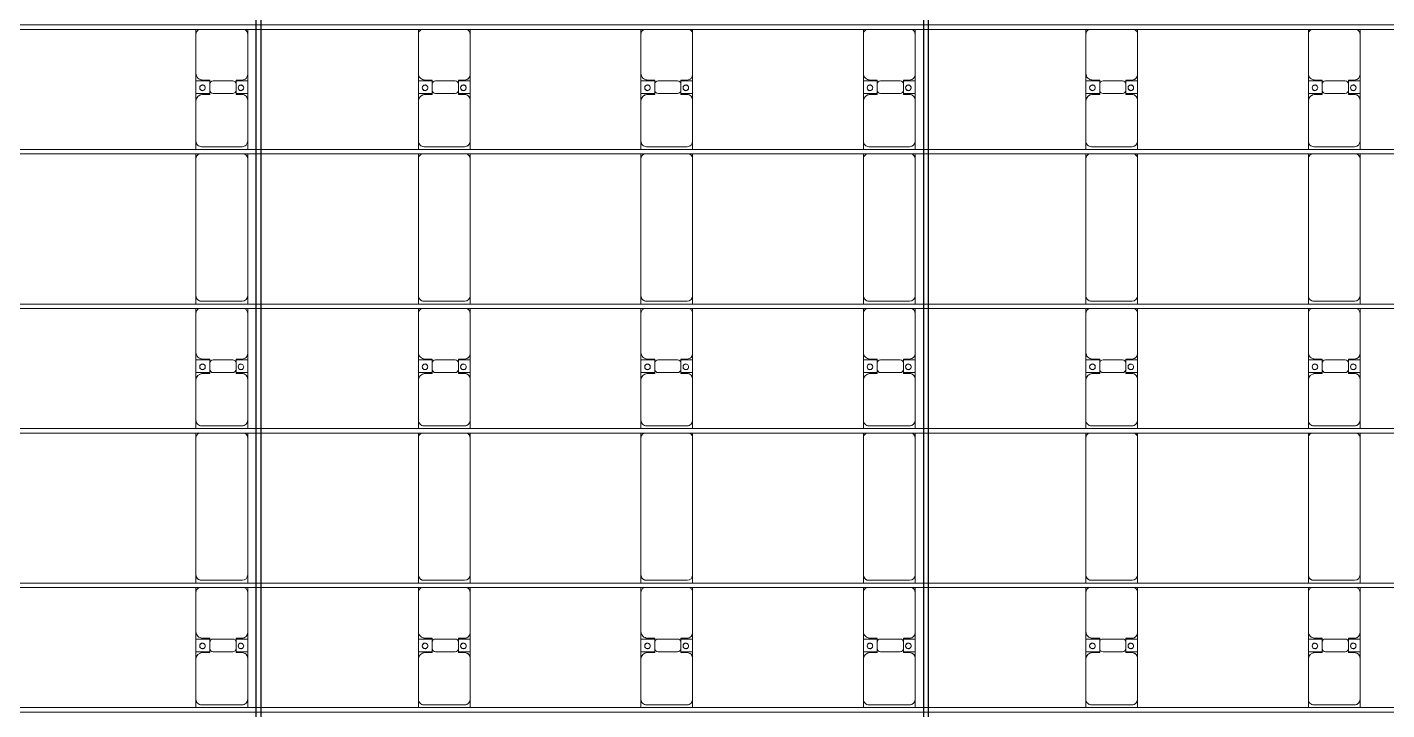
# Model space of a CAD drawing. Header units: millimetres. Extents: x -178706 to 107777, y -87310 to 933.
# Drawn here: x -84641 to -72419, y -52671 to -46531 of the extents above; entities that cross this region are included whole.
import ezdxf

# ---------------------------------------------------------------- set-up
doc = ezdxf.new("R2010")
doc.units = ezdxf.units.MM
doc.layers.add('A-GENM', color=13, linetype='Continuous', lineweight=9)
doc.layers.add('S-BEAM', color=12, linetype='Continuous', lineweight=9)

# ---------------------------------------------------------------- blocks, each defined once
blk = doc.blocks.new('Dai phao do pin - DẢI PHAO ĐỠ PIN-V44-BỐ TRÍ KHUNG KẾT CẤU BÈ PIN 04')
at = {"layer": 'A-GENM', "color": 7}
for p, q in [((23285, 242), (23360, 242)), ((23310, 192), (23310, -173)), ((23720, 242), (23360, 242)), ((23720, 242), (23902, 242)), ((23780, 118), (23780, 182)), ((23788, 242), (23970, 242)), ((23788, 118), (23788, 242)), ((23902, 242), (23902, 118)), ((23910, 182), (23910, 118)), ((24320, 242), (23970, 242)), ((24320, 242), (24365, 242)), ((24405, 242), (24480, 242)), ((24430, 192), (24430, -173)), ((25710, 242), (24480, 242)), ((25710, 242), (25755, 242)), ((25795, 242), (25870, 242)), ((25820, 192), (25820, -173)), ((26230, 242), (25870, 242)), ((26230, 242), (26412, 242)), ((26290, 118), (26290, 182)), ((26298, 242), (26480, 242)), ((26298, 118), (26298, 242)), ((26412, 242), (26412, 118)), ((26420, 182), (26420, 118)), ((26830, 242), (26480, 242)), ((26830, 242), (26875, 242)), ((26915, 242), (26990, 242)), ((26940, 192), (26940, -173)), ((28220, 242), (26990, 242)), ((28220, 242), (28265, 242)), ((28305, 242), (28380, 242)), ((28330, 192), (28330, -173)), ((28740, 242), (28380, 242)), ((28740, 242), (28922, 242)), ((28800, 118), (28800, 182)), ((28808, 242), (28990, 242)), ((28808, 118), (28808, 242)), ((28922, 242), (28922, 118)), ((28930, 182), (28930, 118)), ((29340, 242), (28990, 242)), ((29340, 242), (29385, 242)), ((23872, 118), (23780, 118)), ((23788, 88), (23788, -88)), ((23910, 118), (23818, 118)), ((23902, -88), (23902, 88)), ((26382, 118), (26290, 118)), ((26298, 88), (26298, -88)), ((26420, 118), (26328, 118)), ((26412, -88), (26412, 88)), ((28892, 118), (28800, 118)), ((28808, 88), (28808, -88)), ((28930, 118), (28838, 118)), ((28922, -88), (28922, 88)), ((23780, -173), (23780, -118)), ((23780, -118), (23872, -118)), ((23788, -223), (23788, -118)), ((23818, -118), (23910, -118)), ((23902, -118), (23902, -223)), ((23910, -118), (23910, -173)), ((26290, -173), (26290, -118)), ((26290, -118), (26382, -118)), ((26298, -223), (26298, -118)), ((26328, -118), (26420, -118)), ((26412, -118), (26412, -223)), ((26420, -118), (26420, -173)), ((28800, -173), (28800, -118)), ((28800, -118), (28892, -118)), ((28808, -223), (28808, -118)), ((28838, -118), (28930, -118)), ((28922, -118), (28922, -223)), ((28930, -118), (28930, -173)), ((23360, -223), (23285, -223)), ((23360, -223), (23730, -223)), ((23902, -223), (23730, -223)), ((23960, -223), (23788, -223)), ((23960, -223), (24320, -223)), ((24365, -223), (24320, -223)), ((24480, -223), (24405, -223)), ((24480, -223), (25710, -223)), ((25755, -223), (25710, -223)), ((25870, -223), (25795, -223)), ((25870, -223), (26240, -223)), ((26412, -223), (26240, -223)), ((26470, -223), (26298, -223)), ((26470, -223), (26830, -223)), ((26875, -223), (26830, -223)), ((26990, -223), (26915, -223)), ((26990, -223), (28220, -223)), ((28265, -223), (28220, -223)), ((28380, -223), (28305, -223)), ((28380, -223), (28750, -223)), ((28922, -223), (28750, -223)), ((28980, -223), (28808, -223)), ((28980, -223), (29340, -223)), ((29385, -223), (29340, -223))]:
    blk.add_line(p, q, dxfattribs=at)
for centre, radius, start, end in [((23360, 192), 50, 90, 180), ((23360, 192), 50, 135, 180), ((23720, 182), 60, 360, 90), ((23720, 182), 60, 360, 30), ((23839, 183), 25, 360, 180), ((23839, 183), 25, 180, 0), ((23841, 183), 25, 360, 180), ((23841, 183), 25, 180, 0), ((23970, 182), 60, 90, 180), ((23970, 182), 60, 150, 180), ((24320, 192), 50, 25.3013, 90), ((24320, 192), 50, 25.3013, 45), ((24480, 192), 50, 90, 180), ((24480, 192), 50, 154.6988, 180), ((24480, 192), 50, 105, 150), ((25710, 192), 50, 25.2982, 90), ((25710, 192), 50, 25.2982, 90), ((25870, 192), 50, 90, 180), ((25870, 192), 50, 135, 180), ((26230, 182), 60, 0, 90), ((26230, 182), 60, 0, 30), ((26349, 183), 25, 360, 180), ((26349, 183), 25, 180, 360), ((26351, 183), 25, 0, 180), ((26351, 183), 25, 180, 360), ((26480, 182), 60, 90, 180), ((26480, 182), 60, 150, 180), ((26830, 192), 50, 25.2956, 90), ((26830, 192), 50, 25.2956, 45), ((26990, 192), 50, 90, 180), ((26990, 192), 50, 154.7045, 180), ((26990, 192), 50, 105, 150), ((28220, 192), 50, 25.2925, 90), ((28220, 192), 50, 25.2925, 90), ((28380, 192), 50, 90, 180), ((28380, 192), 50, 135, 180), ((28740, 182), 60, 360, 90), ((28740, 182), 60, 360, 30), ((28859, 183), 25, 0, 180), ((28859, 183), 25, 180, 0), ((28861, 183), 25, 360, 180), ((28861, 183), 25, 180, 0), ((28990, 182), 60, 90, 180), ((28990, 182), 60, 150, 180), ((29340, 192), 50, 25.29, 90), ((29340, 192), 50, 25.29, 45), ((23818, 88), 30, 90, 180), ((23872, 88), 30, 360, 90), ((26328, 88), 30, 90, 180), ((26382, 88), 30, 360, 90), ((28838, 88), 30, 90, 180), ((28892, 88), 30, 0, 90), ((23818, -88), 30, 180, 270), ((23872, -88), 30, 270, 0), ((26328, -88), 30, 180, 270), ((26382, -88), 30, 270, 360), ((28838, -88), 30, 180, 270), ((28892, -88), 30, 270, 360), ((23360, -173), 50, 180, 270), ((23360, -173), 50, 180, 225), ((23730, -173), 50, 270, 360), ((23730, -173), 50, 315, 360), ((23839, -162), 25, 0, 180), ((23839, -162), 25, 180, 0), ((23841, -162), 25, 0, 180), ((23841, -162), 25, 180, 0), ((23960, -173), 50, 180, 270), ((23960, -173), 50, 180, 225), ((24320, -173), 50, 270, 330), ((24320, -173), 50, 315, 330), ((24480, -173), 50, 180, 270), ((24480, -173), 50, 180, 270), ((25710, -173), 50, 270, 330), ((25710, -173), 50, 285, 330), ((25870, -173), 50, 180, 270), ((25870, -173), 50, 180, 225), ((26240, -173), 50, 270, 360), ((26240, -173), 50, 315, 0), ((26349, -162), 25, 0, 180), ((26349, -162), 25, 180, 0), ((26351, -162), 25, 0, 180), ((26351, -162), 25, 180, 0), ((26470, -173), 50, 180, 270), ((26470, -173), 50, 180, 225), ((26830, -173), 50, 270, 330), ((26830, -173), 50, 315, 330), ((26990, -173), 50, 180, 270), ((26990, -173), 50, 180, 270), ((28220, -173), 50, 270, 330), ((28220, -173), 50, 285, 330), ((28380, -173), 50, 180, 270), ((28380, -173), 50, 180, 225), ((28750, -173), 50, 270, 360), ((28750, -173), 50, 315, 360), ((28859, -162), 25, 360, 180), ((28859, -162), 25, 180, 360), ((28861, -162), 25, 0, 180), ((28861, -162), 25, 180, 0), ((28980, -173), 50, 180, 270), ((28980, -173), 50, 180, 225), ((29340, -173), 50, 270, 330), ((29340, -173), 50, 315, 330)]:
    blk.add_arc(centre, radius, start, end, dxfattribs=at)
blk = doc.blocks.new('Dai phao do pin - DẢI PHAO ĐỠ PIN-V45-BỐ TRÍ KHUNG KẾT CẤU BÈ PIN 04')
at = {"layer": 'A-GENM', "color": 7}
for p, q in [((23285, 242), (23360, 242)), ((23310, 192), (23310, -173)), ((23720, 242), (23360, 242)), ((23720, 242), (23902, 242)), ((23780, 118), (23780, 182)), ((23788, 242), (23970, 242)), ((23788, 118), (23788, 242)), ((23902, 242), (23902, 118)), ((23910, 182), (23910, 118)), ((24320, 242), (23970, 242)), ((24320, 242), (24365, 242)), ((24405, 242), (24480, 242)), ((24430, 192), (24430, -173)), ((25710, 242), (24480, 242)), ((25710, 242), (25755, 242)), ((25795, 242), (25870, 242)), ((25820, 192), (25820, -173)), ((26230, 242), (25870, 242)), ((26230, 242), (26412, 242)), ((26290, 118), (26290, 182)), ((26298, 242), (26480, 242)), ((26298, 118), (26298, 242)), ((26412, 242), (26412, 118)), ((26420, 182), (26420, 118)), ((26830, 242), (26480, 242)), ((26830, 242), (26875, 242)), ((26915, 242), (26990, 242)), ((26940, 192), (26940, -173)), ((28220, 242), (26990, 242)), ((28220, 242), (28265, 242)), ((28305, 242), (28380, 242)), ((28330, 192), (28330, -173)), ((28740, 242), (28380, 242)), ((28740, 242), (28922, 242)), ((28800, 118), (28800, 182)), ((28808, 242), (28990, 242)), ((28808, 118), (28808, 242)), ((28922, 242), (28922, 118)), ((28930, 182), (28930, 118)), ((29340, 242), (28990, 242)), ((29340, 242), (29385, 242)), ((23872, 118), (23780, 118)), ((23788, 88), (23788, -88)), ((23910, 118), (23818, 118)), ((23902, -88), (23902, 88)), ((26382, 118), (26290, 118)), ((26298, 88), (26298, -88)), ((26420, 118), (26328, 118)), ((26412, -88), (26412, 88)), ((28892, 118), (28800, 118)), ((28808, 88), (28808, -88)), ((28930, 118), (28838, 118)), ((28922, -88), (28922, 88)), ((23780, -173), (23780, -118)), ((23780, -118), (23872, -118)), ((23788, -223), (23788, -118)), ((23818, -118), (23910, -118)), ((23902, -118), (23902, -223)), ((23910, -118), (23910, -173)), ((26290, -173), (26290, -118)), ((26290, -118), (26382, -118)), ((26298, -223), (26298, -118)), ((26328, -118), (26420, -118)), ((26412, -118), (26412, -223)), ((26420, -118), (26420, -173)), ((28800, -173), (28800, -118)), ((28800, -118), (28892, -118)), ((28808, -223), (28808, -118)), ((28838, -118), (28930, -118)), ((28922, -118), (28922, -223)), ((28930, -118), (28930, -173)), ((23360, -223), (23285, -223)), ((23360, -223), (23730, -223)), ((23902, -223), (23730, -223)), ((23960, -223), (23788, -223)), ((23960, -223), (24320, -223)), ((24365, -223), (24320, -223)), ((24480, -223), (24405, -223)), ((24480, -223), (25710, -223)), ((25755, -223), (25710, -223)), ((25870, -223), (25795, -223)), ((25870, -223), (26240, -223)), ((26412, -223), (26240, -223)), ((26470, -223), (26298, -223)), ((26470, -223), (26830, -223)), ((26875, -223), (26830, -223)), ((26990, -223), (26915, -223)), ((26990, -223), (28220, -223)), ((28265, -223), (28220, -223)), ((28380, -223), (28305, -223)), ((28380, -223), (28750, -223)), ((28922, -223), (28750, -223)), ((28980, -223), (28808, -223)), ((28980, -223), (29340, -223)), ((29385, -223), (29340, -223))]:
    blk.add_line(p, q, dxfattribs=at)
for centre, radius, start, end in [((23360, 192), 50, 90, 180), ((23360, 192), 50, 135, 180), ((23720, 182), 60, 360, 90), ((23720, 182), 60, 360, 30), ((23839, 183), 25, 360, 180), ((23839, 183), 25, 180, 0), ((23841, 183), 25, 360, 180), ((23841, 183), 25, 180, 0), ((23970, 182), 60, 90, 180), ((23970, 182), 60, 150, 180), ((24320, 192), 50, 30, 90), ((24320, 192), 50, 30, 45), ((24480, 192), 50, 90, 180), ((24480, 192), 50, 105, 180), ((25710, 192), 50, 30, 90), ((25710, 192), 50, 30, 90), ((25870, 192), 50, 90, 180), ((25870, 192), 50, 135, 180), ((26230, 182), 60, 0, 90), ((26230, 182), 60, 0, 30), ((26349, 183), 25, 360, 180), ((26349, 183), 25, 180, 360), ((26351, 183), 25, 0, 180), ((26351, 183), 25, 180, 360), ((26480, 182), 60, 90, 180), ((26480, 182), 60, 150, 180), ((26830, 192), 50, 30, 90), ((26830, 192), 50, 30, 45), ((26990, 192), 50, 90, 180), ((26990, 192), 50, 105, 180), ((28220, 192), 50, 30, 90), ((28220, 192), 50, 30, 90), ((28380, 192), 50, 90, 180), ((28380, 192), 50, 135, 180), ((28740, 182), 60, 360, 90), ((28740, 182), 60, 360, 30), ((28859, 183), 25, 0, 180), ((28859, 183), 25, 180, 0), ((28861, 183), 25, 360, 180), ((28861, 183), 25, 180, 0), ((28990, 182), 60, 90, 180), ((28990, 182), 60, 150, 180), ((29340, 192), 50, 30, 90), ((29340, 192), 50, 30, 45), ((23818, 88), 30, 90, 180), ((23872, 88), 30, 360, 90), ((26328, 88), 30, 90, 180), ((26382, 88), 30, 360, 90), ((28838, 88), 30, 90, 180), ((28892, 88), 30, 0, 90), ((23818, -88), 30, 180, 270), ((23872, -88), 30, 270, 0), ((26328, -88), 30, 180, 270), ((26382, -88), 30, 270, 360), ((28838, -88), 30, 180, 270), ((28892, -88), 30, 270, 360), ((23360, -173), 50, 180, 270), ((23360, -173), 50, 180, 225), ((23730, -173), 50, 270, 360), ((23730, -173), 50, 315, 360), ((23839, -162), 25, 0, 180), ((23839, -162), 25, 180, 0), ((23841, -162), 25, 0, 180), ((23841, -162), 25, 180, 0), ((23960, -173), 50, 180, 270), ((23960, -173), 50, 180, 225), ((24320, -173), 50, 270, 330), ((24320, -173), 50, 315, 330), ((24480, -173), 50, 180, 270), ((24480, -173), 50, 180, 270), ((25710, -173), 50, 270, 330), ((25710, -173), 50, 285, 330), ((25870, -173), 50, 180, 270), ((25870, -173), 50, 180, 225), ((26240, -173), 50, 270, 360), ((26240, -173), 50, 315, 0), ((26349, -162), 25, 0, 180), ((26349, -162), 25, 180, 0), ((26351, -162), 25, 0, 180), ((26351, -162), 25, 180, 0), ((26470, -173), 50, 180, 270), ((26470, -173), 50, 180, 225), ((26830, -173), 50, 270, 330), ((26830, -173), 50, 315, 330), ((26990, -173), 50, 180, 270), ((26990, -173), 50, 180, 270), ((28220, -173), 50, 270, 330), ((28220, -173), 50, 285, 330), ((28380, -173), 50, 180, 270), ((28380, -173), 50, 180, 225), ((28750, -173), 50, 270, 360), ((28750, -173), 50, 315, 360), ((28859, -162), 25, 360, 180), ((28859, -162), 25, 180, 360), ((28861, -162), 25, 0, 180), ((28861, -162), 25, 180, 0), ((28980, -173), 50, 180, 270), ((28980, -173), 50, 180, 225), ((29340, -173), 50, 270, 330), ((29340, -173), 50, 315, 330)]:
    blk.add_arc(centre, radius, start, end, dxfattribs=at)
blk = doc.blocks.new('Dai phao do pin - DẢI PHAO ĐỠ PIN-V46-BỐ TRÍ KHUNG KẾT CẤU BÈ PIN 04')
at = {"layer": 'A-GENM', "color": 7}
for p, q in [((23285, 242), (23360, 242)), ((23310, 192), (23310, -173)), ((23720, 242), (23360, 242)), ((23720, 242), (23902, 242)), ((23780, 118), (23780, 182)), ((23788, 242), (23970, 242)), ((23788, 118), (23788, 242)), ((23902, 242), (23902, 118)), ((23910, 182), (23910, 118)), ((24320, 242), (23970, 242)), ((24320, 242), (24365, 242)), ((24405, 242), (24480, 242)), ((24430, 192), (24430, -173)), ((25710, 242), (24480, 242)), ((25710, 242), (25755, 242)), ((25795, 242), (25870, 242)), ((25820, 192), (25820, -173)), ((26230, 242), (25870, 242)), ((26230, 242), (26412, 242)), ((26290, 118), (26290, 182)), ((26298, 242), (26480, 242)), ((26298, 118), (26298, 242)), ((26412, 242), (26412, 118)), ((26420, 182), (26420, 118)), ((26830, 242), (26480, 242)), ((26830, 242), (26875, 242)), ((26915, 242), (26990, 242)), ((26940, 192), (26940, -173)), ((28220, 242), (26990, 242)), ((28220, 242), (28265, 242)), ((28305, 242), (28380, 242)), ((28330, 192), (28330, -173)), ((28740, 242), (28380, 242)), ((28740, 242), (28922, 242)), ((28800, 118), (28800, 182)), ((28808, 242), (28990, 242)), ((28808, 118), (28808, 242)), ((28922, 242), (28922, 118)), ((28930, 182), (28930, 118)), ((29340, 242), (28990, 242)), ((29340, 242), (29385, 242)), ((23872, 118), (23780, 118)), ((23788, 88), (23788, -88)), ((23910, 118), (23818, 118)), ((23902, -88), (23902, 88)), ((26382, 118), (26290, 118)), ((26298, 88), (26298, -88)), ((26420, 118), (26328, 118)), ((26412, -88), (26412, 88)), ((28892, 118), (28800, 118)), ((28808, 88), (28808, -88)), ((28930, 118), (28838, 118)), ((28922, -88), (28922, 88)), ((23780, -173), (23780, -118)), ((23780, -118), (23872, -118)), ((23788, -223), (23788, -118)), ((23818, -118), (23910, -118)), ((23902, -118), (23902, -223)), ((23910, -118), (23910, -173)), ((26290, -173), (26290, -118)), ((26290, -118), (26382, -118)), ((26298, -223), (26298, -118)), ((26328, -118), (26420, -118)), ((26412, -118), (26412, -223)), ((26420, -118), (26420, -173)), ((28800, -173), (28800, -118)), ((28800, -118), (28892, -118)), ((28808, -223), (28808, -118)), ((28838, -118), (28930, -118)), ((28922, -118), (28922, -223)), ((28930, -118), (28930, -173)), ((23360, -223), (23285, -223)), ((23360, -223), (23730, -223)), ((23902, -223), (23730, -223)), ((23960, -223), (23788, -223)), ((23960, -223), (24320, -223)), ((24365, -223), (24320, -223)), ((24480, -223), (24405, -223)), ((24480, -223), (25710, -223)), ((25755, -223), (25710, -223)), ((25870, -223), (25795, -223)), ((25870, -223), (26240, -223)), ((26412, -223), (26240, -223)), ((26470, -223), (26298, -223)), ((26470, -223), (26830, -223)), ((26875, -223), (26830, -223)), ((26990, -223), (26915, -223)), ((26990, -223), (28220, -223)), ((28265, -223), (28220, -223)), ((28380, -223), (28305, -223)), ((28380, -223), (28750, -223)), ((28922, -223), (28750, -223)), ((28980, -223), (28808, -223)), ((28980, -223), (29340, -223)), ((29385, -223), (29340, -223))]:
    blk.add_line(p, q, dxfattribs=at)
for centre, radius, start, end in [((23360, 192), 50, 90, 180), ((23360, 192), 50, 135, 180), ((23720, 182), 60, 360, 90), ((23720, 182), 60, 360, 30), ((23839, 183), 25, 360, 180), ((23839, 183), 25, 180, 0), ((23841, 183), 25, 360, 180), ((23841, 183), 25, 180, 0), ((23970, 182), 60, 90, 180), ((23970, 182), 60, 150, 180), ((24320, 192), 50, 30, 90), ((24320, 192), 50, 30, 45), ((24480, 192), 50, 90, 180), ((24480, 192), 50, 105, 180), ((25710, 192), 50, 30, 90), ((25710, 192), 50, 30, 90), ((25870, 192), 50, 90, 180), ((25870, 192), 50, 135, 180), ((26230, 182), 60, 0, 90), ((26230, 182), 60, 0, 30), ((26349, 183), 25, 360, 180), ((26349, 183), 25, 180, 360), ((26351, 183), 25, 0, 180), ((26351, 183), 25, 180, 360), ((26480, 182), 60, 90, 180), ((26480, 182), 60, 150, 180), ((26830, 192), 50, 30, 90), ((26830, 192), 50, 30, 45), ((26990, 192), 50, 90, 180), ((26990, 192), 50, 105, 180), ((28220, 192), 50, 30, 90), ((28220, 192), 50, 30, 90), ((28380, 192), 50, 90, 180), ((28380, 192), 50, 135, 180), ((28740, 182), 60, 360, 90), ((28740, 182), 60, 360, 30), ((28859, 183), 25, 0, 180), ((28859, 183), 25, 180, 0), ((28861, 183), 25, 360, 180), ((28861, 183), 25, 180, 0), ((28990, 182), 60, 90, 180), ((28990, 182), 60, 150, 180), ((29340, 192), 50, 30, 90), ((29340, 192), 50, 30, 45), ((23818, 88), 30, 90, 180), ((23872, 88), 30, 360, 90), ((26328, 88), 30, 90, 180), ((26382, 88), 30, 360, 90), ((28838, 88), 30, 90, 180), ((28892, 88), 30, 0, 90), ((23818, -88), 30, 180, 270), ((23872, -88), 30, 270, 0), ((26328, -88), 30, 180, 270), ((26382, -88), 30, 270, 360), ((28838, -88), 30, 180, 270), ((28892, -88), 30, 270, 360), ((23360, -173), 50, 180, 270), ((23360, -173), 50, 180, 225), ((23730, -173), 50, 270, 360), ((23730, -173), 50, 315, 360), ((23839, -162), 25, 0, 180), ((23839, -162), 25, 180, 0), ((23841, -162), 25, 0, 180), ((23841, -162), 25, 180, 0), ((23960, -173), 50, 180, 270), ((23960, -173), 50, 180, 225), ((24320, -173), 50, 270, 330), ((24320, -173), 50, 315, 330), ((24480, -173), 50, 180, 270), ((24480, -173), 50, 180, 270), ((25710, -173), 50, 270, 330), ((25710, -173), 50, 285, 330), ((25870, -173), 50, 180, 270), ((25870, -173), 50, 180, 225), ((26240, -173), 50, 270, 360), ((26240, -173), 50, 315, 0), ((26349, -162), 25, 0, 180), ((26349, -162), 25, 180, 0), ((26351, -162), 25, 0, 180), ((26351, -162), 25, 180, 0), ((26470, -173), 50, 180, 270), ((26470, -173), 50, 180, 225), ((26830, -173), 50, 270, 330), ((26830, -173), 50, 315, 330), ((26990, -173), 50, 180, 270), ((26990, -173), 50, 180, 270), ((28220, -173), 50, 270, 330), ((28220, -173), 50, 285, 330), ((28380, -173), 50, 180, 270), ((28380, -173), 50, 180, 225), ((28750, -173), 50, 270, 360), ((28750, -173), 50, 315, 360), ((28859, -162), 25, 360, 180), ((28859, -162), 25, 180, 360), ((28861, -162), 25, 0, 180), ((28861, -162), 25, 180, 0), ((28980, -173), 50, 180, 270), ((28980, -173), 50, 180, 225), ((29340, -173), 50, 270, 330), ((29340, -173), 50, 315, 330)]:
    blk.add_arc(centre, radius, start, end, dxfattribs=at)
blk = doc.blocks.new('Dai phao do pin - DẢI PHAO ĐỠ PIN-V47-BỐ TRÍ KHUNG KẾT CẤU BÈ PIN 04')
at = {"layer": 'A-GENM', "color": 7}
for p, q in [((23285, 242), (23360, 242)), ((23310, 192), (23310, -173)), ((23720, 242), (23360, 242)), ((23720, 242), (23902, 242)), ((23780, 118), (23780, 182)), ((23788, 242), (23970, 242)), ((23788, 118), (23788, 242)), ((23902, 242), (23902, 118)), ((23910, 182), (23910, 118)), ((24320, 242), (23970, 242)), ((24320, 242), (24365, 242)), ((24405, 242), (24480, 242)), ((24430, 192), (24430, -173)), ((25710, 242), (24480, 242)), ((25710, 242), (25755, 242)), ((25795, 242), (25870, 242)), ((25820, 192), (25820, -173)), ((26230, 242), (25870, 242)), ((26230, 242), (26412, 242)), ((26290, 118), (26290, 182)), ((26298, 242), (26480, 242)), ((26298, 118), (26298, 242)), ((26412, 242), (26412, 118)), ((26420, 182), (26420, 118)), ((26830, 242), (26480, 242)), ((26830, 242), (26875, 242)), ((26915, 242), (26990, 242)), ((26940, 192), (26940, -173)), ((28220, 242), (26990, 242)), ((28220, 242), (28265, 242)), ((28305, 242), (28380, 242)), ((28330, 192), (28330, -173)), ((28740, 242), (28380, 242)), ((28740, 242), (28922, 242)), ((28800, 118), (28800, 182)), ((28808, 242), (28990, 242)), ((28808, 118), (28808, 242)), ((28922, 242), (28922, 118)), ((28930, 182), (28930, 118)), ((29340, 242), (28990, 242)), ((29340, 242), (29385, 242)), ((23872, 118), (23780, 118)), ((23788, 88), (23788, -88)), ((23910, 118), (23818, 118)), ((23902, -88), (23902, 88)), ((26382, 118), (26290, 118)), ((26298, 88), (26298, -88)), ((26420, 118), (26328, 118)), ((26412, -88), (26412, 88)), ((28892, 118), (28800, 118)), ((28808, 88), (28808, -88)), ((28930, 118), (28838, 118)), ((28922, -88), (28922, 88)), ((23780, -173), (23780, -118)), ((23780, -118), (23872, -118)), ((23788, -223), (23788, -118)), ((23818, -118), (23910, -118)), ((23902, -118), (23902, -223)), ((23910, -118), (23910, -173)), ((26290, -173), (26290, -118)), ((26290, -118), (26382, -118)), ((26298, -223), (26298, -118)), ((26328, -118), (26420, -118)), ((26412, -118), (26412, -223)), ((26420, -118), (26420, -173)), ((28800, -173), (28800, -118)), ((28800, -118), (28892, -118)), ((28808, -223), (28808, -118)), ((28838, -118), (28930, -118)), ((28922, -118), (28922, -223)), ((28930, -118), (28930, -173)), ((23360, -223), (23285, -223)), ((23360, -223), (23730, -223)), ((23902, -223), (23730, -223)), ((23960, -223), (23788, -223)), ((23960, -223), (24320, -223)), ((24365, -223), (24320, -223)), ((24480, -223), (24405, -223)), ((24480, -223), (25710, -223)), ((25755, -223), (25710, -223)), ((25870, -223), (25795, -223)), ((25870, -223), (26240, -223)), ((26412, -223), (26240, -223)), ((26470, -223), (26298, -223)), ((26470, -223), (26830, -223)), ((26875, -223), (26830, -223)), ((26990, -223), (26915, -223)), ((26990, -223), (28220, -223)), ((28265, -223), (28220, -223)), ((28380, -223), (28305, -223)), ((28380, -223), (28750, -223)), ((28922, -223), (28750, -223)), ((28980, -223), (28808, -223)), ((28980, -223), (29340, -223)), ((29385, -223), (29340, -223))]:
    blk.add_line(p, q, dxfattribs=at)
for centre, radius, start, end in [((23360, 192), 50, 90, 180), ((23360, 192), 50, 135, 180), ((23720, 182), 60, 360, 90), ((23720, 182), 60, 360, 30), ((23839, 183), 25, 360, 180), ((23839, 183), 25, 180, 0), ((23841, 183), 25, 360, 180), ((23841, 183), 25, 180, 0), ((23970, 182), 60, 90, 180), ((23970, 182), 60, 150, 180), ((24320, 192), 50, 30, 90), ((24320, 192), 50, 30, 45), ((24480, 192), 50, 90, 180), ((24480, 192), 50, 105, 180), ((25710, 192), 50, 30, 90), ((25710, 192), 50, 30, 90), ((25870, 192), 50, 90, 180), ((25870, 192), 50, 135, 180), ((26230, 182), 60, 0, 90), ((26230, 182), 60, 0, 30), ((26349, 183), 25, 360, 180), ((26349, 183), 25, 180, 360), ((26351, 183), 25, 0, 180), ((26351, 183), 25, 180, 360), ((26480, 182), 60, 90, 180), ((26480, 182), 60, 150, 180), ((26830, 192), 50, 30, 90), ((26830, 192), 50, 30, 45), ((26990, 192), 50, 90, 180), ((26990, 192), 50, 105, 180), ((28220, 192), 50, 30, 90), ((28220, 192), 50, 30, 90), ((28380, 192), 50, 90, 180), ((28380, 192), 50, 135, 180), ((28740, 182), 60, 360, 90), ((28740, 182), 60, 360, 30), ((28859, 183), 25, 0, 180), ((28859, 183), 25, 180, 0), ((28861, 183), 25, 360, 180), ((28861, 183), 25, 180, 0), ((28990, 182), 60, 90, 180), ((28990, 182), 60, 150, 180), ((29340, 192), 50, 30, 90), ((29340, 192), 50, 30, 45), ((23818, 88), 30, 90, 180), ((23872, 88), 30, 360, 90), ((26328, 88), 30, 90, 180), ((26382, 88), 30, 360, 90), ((28838, 88), 30, 90, 180), ((28892, 88), 30, 0, 90), ((23818, -88), 30, 180, 270), ((23872, -88), 30, 270, 0), ((26328, -88), 30, 180, 270), ((26382, -88), 30, 270, 360), ((28838, -88), 30, 180, 270), ((28892, -88), 30, 270, 360), ((23360, -173), 50, 180, 270), ((23360, -173), 50, 180, 225), ((23730, -173), 50, 270, 360), ((23730, -173), 50, 315, 360), ((23839, -162), 25, 0, 180), ((23839, -162), 25, 180, 0), ((23841, -162), 25, 0, 180), ((23841, -162), 25, 180, 0), ((23960, -173), 50, 180, 270), ((23960, -173), 50, 180, 225), ((24320, -173), 50, 270, 330), ((24320, -173), 50, 315, 330), ((24480, -173), 50, 180, 270), ((24480, -173), 50, 180, 270), ((25710, -173), 50, 270, 330), ((25710, -173), 50, 285, 330), ((25870, -173), 50, 180, 270), ((25870, -173), 50, 180, 225), ((26240, -173), 50, 270, 360), ((26240, -173), 50, 315, 0), ((26349, -162), 25, 0, 180), ((26349, -162), 25, 180, 0), ((26351, -162), 25, 0, 180), ((26351, -162), 25, 180, 0), ((26470, -173), 50, 180, 270), ((26470, -173), 50, 180, 225), ((26830, -173), 50, 270, 330), ((26830, -173), 50, 315, 330), ((26990, -173), 50, 180, 270), ((26990, -173), 50, 180, 270), ((28220, -173), 50, 270, 330), ((28220, -173), 50, 285, 330), ((28380, -173), 50, 180, 270), ((28380, -173), 50, 180, 225), ((28750, -173), 50, 270, 360), ((28750, -173), 50, 315, 360), ((28859, -162), 25, 360, 180), ((28859, -162), 25, 180, 360), ((28861, -162), 25, 0, 180), ((28861, -162), 25, 180, 0), ((28980, -173), 50, 180, 270), ((28980, -173), 50, 180, 225), ((29340, -173), 50, 270, 330), ((29340, -173), 50, 315, 330)]:
    blk.add_arc(centre, radius, start, end, dxfattribs=at)
blk = doc.blocks.new('Dai phao do pin - DẢI PHAO ĐỠ PIN-V48-BỐ TRÍ KHUNG KẾT CẤU BÈ PIN 04')
at = {"layer": 'A-GENM', "color": 7}
for p, q in [((23285, 242), (23360, 242)), ((23310, 192), (23310, -173)), ((23720, 242), (23360, 242)), ((23720, 242), (23902, 242)), ((23780, 118), (23780, 182)), ((23788, 242), (23970, 242)), ((23788, 118), (23788, 242)), ((23902, 242), (23902, 118)), ((23910, 182), (23910, 118)), ((24320, 242), (23970, 242)), ((24320, 242), (24365, 242)), ((24405, 242), (24480, 242)), ((24430, 192), (24430, -173)), ((25710, 242), (24480, 242)), ((25710, 242), (25755, 242)), ((25795, 242), (25870, 242)), ((25820, 192), (25820, -173)), ((26230, 242), (25870, 242)), ((26230, 242), (26412, 242)), ((26290, 118), (26290, 182)), ((26298, 242), (26480, 242)), ((26298, 118), (26298, 242)), ((26412, 242), (26412, 118)), ((26420, 182), (26420, 118)), ((26830, 242), (26480, 242)), ((26830, 242), (26875, 242)), ((26915, 242), (26990, 242)), ((26940, 192), (26940, -173)), ((28220, 242), (26990, 242)), ((28220, 242), (28265, 242)), ((28305, 242), (28380, 242)), ((28330, 192), (28330, -173)), ((28740, 242), (28380, 242)), ((28740, 242), (28922, 242)), ((28800, 118), (28800, 182)), ((28808, 242), (28990, 242)), ((28808, 118), (28808, 242)), ((28922, 242), (28922, 118)), ((28930, 182), (28930, 118)), ((29340, 242), (28990, 242)), ((29340, 242), (29385, 242)), ((23872, 118), (23780, 118)), ((23788, 88), (23788, -88)), ((23910, 118), (23818, 118)), ((23902, -88), (23902, 88)), ((26382, 118), (26290, 118)), ((26298, 88), (26298, -88)), ((26420, 118), (26328, 118)), ((26412, -88), (26412, 88)), ((28892, 118), (28800, 118)), ((28808, 88), (28808, -88)), ((28930, 118), (28838, 118)), ((28922, -88), (28922, 88)), ((23780, -173), (23780, -118)), ((23780, -118), (23872, -118)), ((23788, -223), (23788, -118)), ((23818, -118), (23910, -118)), ((23902, -118), (23902, -223)), ((23910, -118), (23910, -173)), ((26290, -173), (26290, -118)), ((26290, -118), (26382, -118)), ((26298, -223), (26298, -118)), ((26328, -118), (26420, -118)), ((26412, -118), (26412, -223)), ((26420, -118), (26420, -173)), ((28800, -173), (28800, -118)), ((28800, -118), (28892, -118)), ((28808, -223), (28808, -118)), ((28838, -118), (28930, -118)), ((28922, -118), (28922, -223)), ((28930, -118), (28930, -173)), ((23360, -223), (23285, -223)), ((23360, -223), (23730, -223)), ((23902, -223), (23730, -223)), ((23960, -223), (23788, -223)), ((23960, -223), (24320, -223)), ((24365, -223), (24320, -223)), ((24480, -223), (24405, -223)), ((24480, -223), (25710, -223)), ((25755, -223), (25710, -223)), ((25870, -223), (25795, -223)), ((25870, -223), (26240, -223)), ((26412, -223), (26240, -223)), ((26470, -223), (26298, -223)), ((26470, -223), (26830, -223)), ((26875, -223), (26830, -223)), ((26990, -223), (26915, -223)), ((26990, -223), (28220, -223)), ((28265, -223), (28220, -223)), ((28380, -223), (28305, -223)), ((28380, -223), (28750, -223)), ((28922, -223), (28750, -223)), ((28980, -223), (28808, -223)), ((28980, -223), (29340, -223)), ((29385, -223), (29340, -223))]:
    blk.add_line(p, q, dxfattribs=at)
for centre, radius, start, end in [((23360, 192), 50, 90, 180), ((23360, 192), 50, 135, 180), ((23720, 182), 60, 360, 90), ((23720, 182), 60, 360, 30), ((23839, 183), 25, 360, 180), ((23839, 183), 25, 180, 0), ((23841, 183), 25, 360, 180), ((23841, 183), 25, 180, 0), ((23970, 182), 60, 90, 180), ((23970, 182), 60, 150, 180), ((24320, 192), 50, 30, 90), ((24320, 192), 50, 30, 45), ((24480, 192), 50, 90, 180), ((24480, 192), 50, 105, 180), ((25710, 192), 50, 30, 90), ((25710, 192), 50, 30, 90), ((25870, 192), 50, 90, 180), ((25870, 192), 50, 135, 180), ((26230, 182), 60, 0, 90), ((26230, 182), 60, 0, 30), ((26349, 183), 25, 360, 180), ((26349, 183), 25, 180, 360), ((26351, 183), 25, 0, 180), ((26351, 183), 25, 180, 360), ((26480, 182), 60, 90, 180), ((26480, 182), 60, 150, 180), ((26830, 192), 50, 30, 90), ((26830, 192), 50, 30, 45), ((26990, 192), 50, 90, 180), ((26990, 192), 50, 105, 180), ((28220, 192), 50, 30, 90), ((28220, 192), 50, 30, 90), ((28380, 192), 50, 90, 180), ((28380, 192), 50, 135, 180), ((28740, 182), 60, 360, 90), ((28740, 182), 60, 360, 30), ((28859, 183), 25, 0, 180), ((28859, 183), 25, 180, 0), ((28861, 183), 25, 360, 180), ((28861, 183), 25, 180, 0), ((28990, 182), 60, 90, 180), ((28990, 182), 60, 150, 180), ((29340, 192), 50, 30, 90), ((29340, 192), 50, 30, 45), ((23818, 88), 30, 90, 180), ((23872, 88), 30, 360, 90), ((26328, 88), 30, 90, 180), ((26382, 88), 30, 360, 90), ((28838, 88), 30, 90, 180), ((28892, 88), 30, 0, 90), ((23818, -88), 30, 180, 270), ((23872, -88), 30, 270, 0), ((26328, -88), 30, 180, 270), ((26382, -88), 30, 270, 360), ((28838, -88), 30, 180, 270), ((28892, -88), 30, 270, 360), ((23360, -173), 50, 180, 270), ((23360, -173), 50, 180, 225), ((23730, -173), 50, 270, 360), ((23730, -173), 50, 315, 360), ((23839, -162), 25, 0, 180), ((23839, -162), 25, 180, 0), ((23841, -162), 25, 0, 180), ((23841, -162), 25, 180, 0), ((23960, -173), 50, 180, 270), ((23960, -173), 50, 180, 225), ((24320, -173), 50, 270, 330), ((24320, -173), 50, 315, 330), ((24480, -173), 50, 180, 270), ((24480, -173), 50, 180, 270), ((25710, -173), 50, 270, 330), ((25710, -173), 50, 285, 330), ((25870, -173), 50, 180, 270), ((25870, -173), 50, 180, 225), ((26240, -173), 50, 270, 360), ((26240, -173), 50, 315, 0), ((26349, -162), 25, 0, 180), ((26349, -162), 25, 180, 0), ((26351, -162), 25, 0, 180), ((26351, -162), 25, 180, 0), ((26470, -173), 50, 180, 270), ((26470, -173), 50, 180, 225), ((26830, -173), 50, 270, 330), ((26830, -173), 50, 315, 330), ((26990, -173), 50, 180, 270), ((26990, -173), 50, 180, 270), ((28220, -173), 50, 270, 330), ((28220, -173), 50, 285, 330), ((28380, -173), 50, 180, 270), ((28380, -173), 50, 180, 225), ((28750, -173), 50, 270, 360), ((28750, -173), 50, 315, 360), ((28859, -162), 25, 360, 180), ((28859, -162), 25, 180, 360), ((28861, -162), 25, 0, 180), ((28861, -162), 25, 180, 0), ((28980, -173), 50, 180, 270), ((28980, -173), 50, 180, 225), ((29340, -173), 50, 270, 330), ((29340, -173), 50, 315, 330)]:
    blk.add_arc(centre, radius, start, end, dxfattribs=at)
blk = doc.blocks.new('Dai phao do pin - DẢI PHAO ĐỠ PIN-V49-BỐ TRÍ KHUNG KẾT CẤU BÈ PIN 04')
at = {"layer": 'A-GENM', "color": 7}
for p, q in [((23285, 242), (23360, 242)), ((23310, 192), (23310, -173)), ((23720, 242), (23360, 242)), ((23720, 242), (23902, 242)), ((23780, 118), (23780, 182)), ((23788, 242), (23970, 242)), ((23788, 118), (23788, 242)), ((23902, 242), (23902, 118)), ((23910, 182), (23910, 118)), ((24320, 242), (23970, 242)), ((24320, 242), (24365, 242)), ((24405, 242), (24480, 242)), ((24430, 192), (24430, -173)), ((25710, 242), (24480, 242)), ((25710, 242), (25755, 242)), ((25795, 242), (25870, 242)), ((25820, 192), (25820, -173)), ((26230, 242), (25870, 242)), ((26230, 242), (26412, 242)), ((26290, 118), (26290, 182)), ((26298, 242), (26480, 242)), ((26298, 118), (26298, 242)), ((26412, 242), (26412, 118)), ((26420, 182), (26420, 118)), ((26830, 242), (26480, 242)), ((26830, 242), (26875, 242)), ((26915, 242), (26990, 242)), ((26940, 192), (26940, -173)), ((28220, 242), (26990, 242)), ((28220, 242), (28265, 242)), ((28305, 242), (28380, 242)), ((28330, 192), (28330, -173)), ((28740, 242), (28380, 242)), ((28740, 242), (28922, 242)), ((28800, 118), (28800, 182)), ((28808, 242), (28990, 242)), ((28808, 118), (28808, 242)), ((28922, 242), (28922, 118)), ((28930, 182), (28930, 118)), ((29340, 242), (28990, 242)), ((29340, 242), (29385, 242)), ((23872, 118), (23780, 118)), ((23788, 88), (23788, -88)), ((23910, 118), (23818, 118)), ((23902, -88), (23902, 88)), ((26382, 118), (26290, 118)), ((26298, 88), (26298, -88)), ((26420, 118), (26328, 118)), ((26412, -88), (26412, 88)), ((28892, 118), (28800, 118)), ((28808, 88), (28808, -88)), ((28930, 118), (28838, 118)), ((28922, -88), (28922, 88)), ((23780, -173), (23780, -118)), ((23780, -118), (23872, -118)), ((23788, -223), (23788, -118)), ((23818, -118), (23910, -118)), ((23902, -118), (23902, -223)), ((23910, -118), (23910, -173)), ((26290, -173), (26290, -118)), ((26290, -118), (26382, -118)), ((26298, -223), (26298, -118)), ((26328, -118), (26420, -118)), ((26412, -118), (26412, -223)), ((26420, -118), (26420, -173)), ((28800, -173), (28800, -118)), ((28800, -118), (28892, -118)), ((28808, -223), (28808, -118)), ((28838, -118), (28930, -118)), ((28922, -118), (28922, -223)), ((28930, -118), (28930, -173)), ((23360, -223), (23285, -223)), ((23360, -223), (23730, -223)), ((23902, -223), (23730, -223)), ((23960, -223), (23788, -223)), ((23960, -223), (24320, -223)), ((24365, -223), (24320, -223)), ((24480, -223), (24405, -223)), ((24480, -223), (25710, -223)), ((25755, -223), (25710, -223)), ((25870, -223), (25795, -223)), ((25870, -223), (26240, -223)), ((26412, -223), (26240, -223)), ((26470, -223), (26298, -223)), ((26470, -223), (26830, -223)), ((26875, -223), (26830, -223)), ((26990, -223), (26915, -223)), ((26990, -223), (28220, -223)), ((28265, -223), (28220, -223)), ((28380, -223), (28305, -223)), ((28380, -223), (28750, -223)), ((28922, -223), (28750, -223)), ((28980, -223), (28808, -223)), ((28980, -223), (29340, -223)), ((29385, -223), (29340, -223))]:
    blk.add_line(p, q, dxfattribs=at)
for centre, radius, start, end in [((23360, 192), 50, 90, 180), ((23360, 192), 50, 135, 180), ((23720, 182), 60, 360, 90), ((23720, 182), 60, 360, 30), ((23839, 183), 25, 360, 180), ((23839, 183), 25, 180, 0), ((23841, 183), 25, 360, 180), ((23841, 183), 25, 180, 0), ((23970, 182), 60, 90, 180), ((23970, 182), 60, 150, 180), ((24320, 192), 50, 30, 90), ((24320, 192), 50, 30, 45), ((24480, 192), 50, 90, 180), ((24480, 192), 50, 105, 180), ((25710, 192), 50, 30, 90), ((25710, 192), 50, 30, 90), ((25870, 192), 50, 90, 180), ((25870, 192), 50, 135, 180), ((26230, 182), 60, 0, 90), ((26230, 182), 60, 0, 30), ((26349, 183), 25, 360, 180), ((26349, 183), 25, 180, 360), ((26351, 183), 25, 0, 180), ((26351, 183), 25, 180, 360), ((26480, 182), 60, 90, 180), ((26480, 182), 60, 150, 180), ((26830, 192), 50, 30, 90), ((26830, 192), 50, 30, 45), ((26990, 192), 50, 90, 180), ((26990, 192), 50, 105, 180), ((28220, 192), 50, 30, 90), ((28220, 192), 50, 30, 90), ((28380, 192), 50, 90, 180), ((28380, 192), 50, 135, 180), ((28740, 182), 60, 360, 90), ((28740, 182), 60, 360, 30), ((28859, 183), 25, 0, 180), ((28859, 183), 25, 180, 0), ((28861, 183), 25, 360, 180), ((28861, 183), 25, 180, 0), ((28990, 182), 60, 90, 180), ((28990, 182), 60, 150, 180), ((29340, 192), 50, 30, 90), ((29340, 192), 50, 30, 45), ((23818, 88), 30, 90, 180), ((23872, 88), 30, 360, 90), ((26328, 88), 30, 90, 180), ((26382, 88), 30, 360, 90), ((28838, 88), 30, 90, 180), ((28892, 88), 30, 0, 90), ((23818, -88), 30, 180, 270), ((23872, -88), 30, 270, 0), ((26328, -88), 30, 180, 270), ((26382, -88), 30, 270, 360), ((28838, -88), 30, 180, 270), ((28892, -88), 30, 270, 360), ((23360, -173), 50, 180, 270), ((23360, -173), 50, 180, 225), ((23730, -173), 50, 270, 360), ((23730, -173), 50, 315, 360), ((23839, -162), 25, 0, 180), ((23839, -162), 25, 180, 0), ((23841, -162), 25, 0, 180), ((23841, -162), 25, 180, 0), ((23960, -173), 50, 180, 270), ((23960, -173), 50, 180, 225), ((24320, -173), 50, 270, 330), ((24320, -173), 50, 315, 330), ((24480, -173), 50, 180, 270), ((24480, -173), 50, 180, 270), ((25710, -173), 50, 270, 330), ((25710, -173), 50, 285, 330), ((25870, -173), 50, 180, 270), ((25870, -173), 50, 180, 225), ((26240, -173), 50, 270, 360), ((26240, -173), 50, 315, 0), ((26349, -162), 25, 0, 180), ((26349, -162), 25, 180, 0), ((26351, -162), 25, 0, 180), ((26351, -162), 25, 180, 0), ((26470, -173), 50, 180, 270), ((26470, -173), 50, 180, 225), ((26830, -173), 50, 270, 330), ((26830, -173), 50, 315, 330), ((26990, -173), 50, 180, 270), ((26990, -173), 50, 180, 270), ((28220, -173), 50, 270, 330), ((28220, -173), 50, 285, 330), ((28380, -173), 50, 180, 270), ((28380, -173), 50, 180, 225), ((28750, -173), 50, 270, 360), ((28750, -173), 50, 315, 360), ((28859, -162), 25, 360, 180), ((28859, -162), 25, 180, 360), ((28861, -162), 25, 0, 180), ((28861, -162), 25, 180, 0), ((28980, -173), 50, 180, 270), ((28980, -173), 50, 180, 225), ((29340, -173), 50, 270, 330), ((29340, -173), 50, 315, 330)]:
    blk.add_arc(centre, radius, start, end, dxfattribs=at)
blk = doc.blocks.new('Dầm C52 - Dầm C52-22346-BỐ TRÍ KHUNG KẾT CẤU BÈ PIN 04')
at = {"layer": 'S-BEAM', "color": 1}
for p, q in [((-87623, 20), (87623, 20)), ((87623, -20), (-87623, -20))]:
    blk.add_line(p, q, dxfattribs=at)
blk = doc.blocks.new('Dầm C52 - Hộp 40x60-15957-BỐ TRÍ KHUNG KẾT CẤU BÈ PIN 04')
at = {"layer": 'S-BEAM', "color": 3, "lineweight": 25}
for p, q in [((-37160, 20), (37160, 20)), ((37160, -20), (-37160, -20))]:
    blk.add_line(p, q, dxfattribs=at)
blk = doc.blocks.new('HOBANMONG_BEPIN 4_rvt-1-BỐ TRÍ KHUNG KẾT CẤU BÈ PIN 04')
at = {"layer": 'A-GENM', "color": 3, "lineweight": 25, "rotation": 90.00010434022407}
for name, p in [('Dai phao do pin - DẢI PHAO ĐỠ PIN-V44-BỐ TRÍ KHUNG KẾT CẤU BÈ PIN 04', (-82882, -75936)), ('Dai phao do pin - DẢI PHAO ĐỠ PIN-V45-BỐ TRÍ KHUNG KẾT CẤU BÈ PIN 04', (-80882, -75936)), ('Dai phao do pin - DẢI PHAO ĐỠ PIN-V46-BỐ TRÍ KHUNG KẾT CẤU BÈ PIN 04', (-78882, -75936)), ('Dai phao do pin - DẢI PHAO ĐỠ PIN-V47-BỐ TRÍ KHUNG KẾT CẤU BÈ PIN 04', (-76882, -75936)), ('Dai phao do pin - DẢI PHAO ĐỠ PIN-V48-BỐ TRÍ KHUNG KẾT CẤU BÈ PIN 04', (-74882, -75936)), ('Dai phao do pin - DẢI PHAO ĐỠ PIN-V49-BỐ TRÍ KHUNG KẾT CẤU BÈ PIN 04', (-72882, -75936))]:
    blk.add_blockref(name, p, dxfattribs=at)
at = {"layer": 'S-BEAM', "color": 3, "lineweight": 25}
for name, p, rotation in [('Dầm C52 - Hộp 40x60-15957-BỐ TRÍ KHUNG KẾT CẤU BÈ PIN 04', (-82562, -42627), 90.00010434022374), ('Dầm C52 - Hộp 40x60-15957-BỐ TRÍ KHUNG KẾT CẤU BÈ PIN 04', (-76562, -42627), 90.00010434022374), ('Dầm C52 - Dầm C52-22346-BỐ TRÍ KHUNG KẾT CẤU BÈ PIN 04', (-83877, -46531), 180.0001043386848), ('Dầm C52 - Dầm C52-22346-BỐ TRÍ KHUNG KẾT CẤU BÈ PIN 04', (-83874, -47651), 180.0001043386848), ('Dầm C52 - Dầm C52-22346-BỐ TRÍ KHUNG KẾT CẤU BÈ PIN 04', (-83871, -49041), 180.0001043386848), ('Dầm C52 - Dầm C52-22346-BỐ TRÍ KHUNG KẾT CẤU BÈ PIN 04', (-83867, -50161), 180.0001043386848), ('Dầm C52 - Dầm C52-22346-BỐ TRÍ KHUNG KẾT CẤU BÈ PIN 04', (-83864, -51551), 180.0001043386848), ('Dầm C52 - Dầm C52-22346-BỐ TRÍ KHUNG KẾT CẤU BÈ PIN 04', (-83861, -52671), 180.0001043386848)]:
    blk.add_blockref(name, p, dxfattribs=dict(at, rotation=rotation))

msp = doc.modelspace()

# ---------------------------------------------------------------- block references
at = {"lineweight": 5}
msp.add_blockref('HOBANMONG_BEPIN 4_rvt-1-BỐ TRÍ KHUNG KẾT CẤU BÈ PIN 04', (0, 0), dxfattribs=at)

doc.saveas('drawing.dxf')
